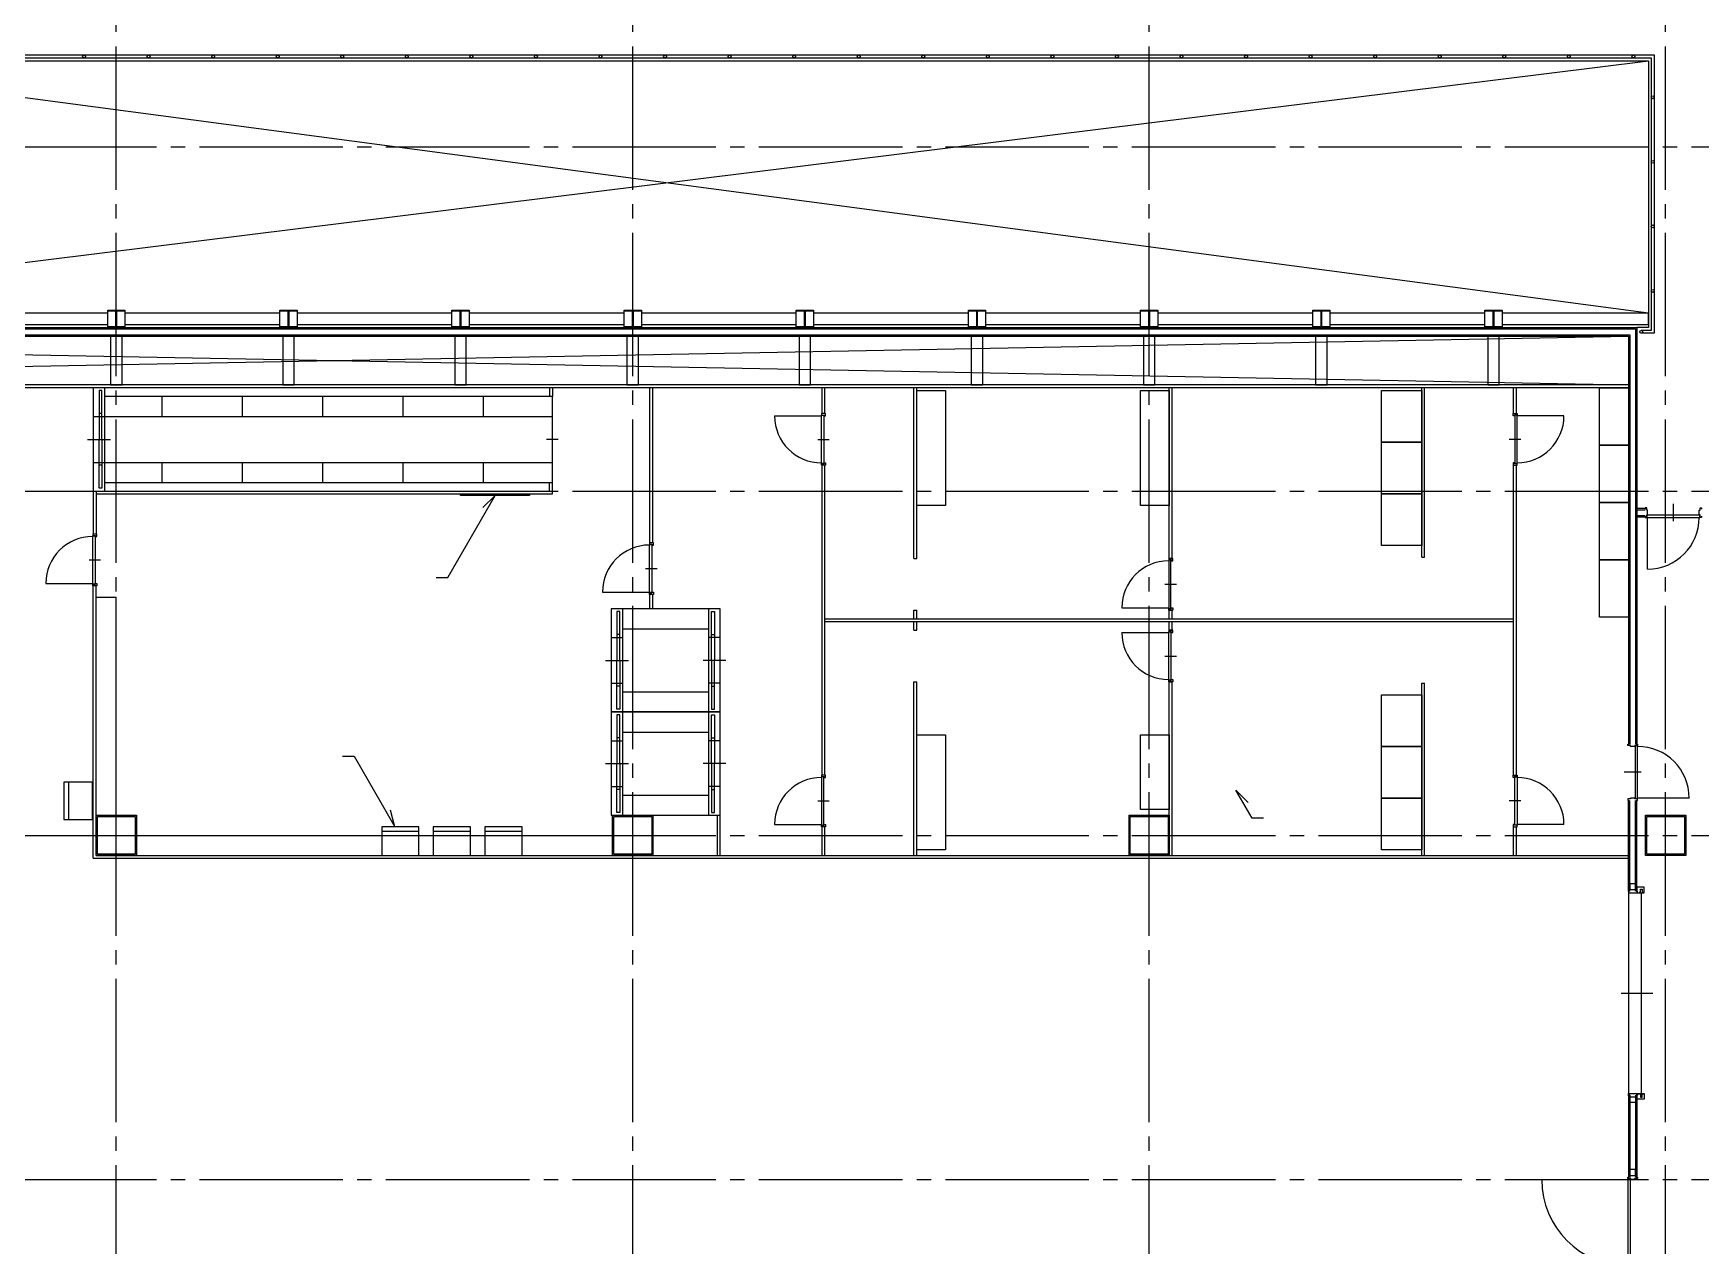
# Model space of a CAD drawing. Header units: millimetres. Extents: x -48783 to 40488, y 6477 to 32964.
# Drawn here: x 18755 to 21661, y 16235 to 18348 of the extents above; entities that cross this region are included whole.
import ezdxf

# ---------------------------------------------------------------- set-up
doc = ezdxf.new("R2010")
doc.units = ezdxf.units.MM
doc.header["$LTSCALE"] = 100
doc.linetypes.add('X-N-FAB-L20$0$COL-CEN-LIN', pattern=[3.25, 2.5, -0.25, 0.25, -0.25])
for name, color, linetype in [('0-XREF', 7, 'Continuous'), ('X-N-FAB-L20$0$08', 8, 'Continuous'), ('X-N-FAB-L20$0$200K新增範圍', 8, 'Continuous'), ('X-N-FAB-L20$0$BLOCK', 8, 'Continuous'), ('X-N-FAB-L20$0$CCL', 8, 'X-N-FAB-L20$0$COL-CEN-LIN'), ('X-N-FAB-L20$0$COL-S', 8, 'Continuous')]:
    doc.layers.add(name, color=color, linetype=linetype)

# ---------------------------------------------------------------- blocks, each defined once
blk = doc.blocks.new('X-N-FAB-L20$0$A$Cc7bb84f0')
at = {"layer": 'X-N-FAB-L20$0$COL-S'}
for points in [[(0, 70), (70, 70), (70, 0), (0, 0)], [(2, 68), (68, 68), (68, 2), (2, 2)]]:
    blk.add_lwpolyline(points, close=True, dxfattribs=at)
blk = doc.blocks.new('X-N-FAB-L20$0$A$C20c95bda')
at = {"layer": 'X-N-FAB-L20$0$CCL'}
for p, q in [((19920, 0), (19920, 9160)), ((20820, 0), (20820, 9160)), ((21720, 0), (21720, 9160)), ((22620, 0), (22620, 9160)), ((240, 7550), (28330, 7550)), ((240, 6950), (28330, 6950)), ((240, 6350), (28330, 6350)), ((240, 5750), (28330, 5750))]:
    blk.add_line(p, q, dxfattribs=at)
at = {"layer": 'X-N-FAB-L20$0$200K新增範圍'}
for p in [(19885, 6315), (20785, 6315), (21685, 6315), (22585, 6315)]:
    blk.add_blockref('X-N-FAB-L20$0$A$Cc7bb84f0', p, dxfattribs=at)
blk = doc.blocks.new('X-N-FAB-L20$0$A$C1d07c4d4')
for centre in [(19561.2, 7682.5), (19673.7, 7682.5), (19786.2, 7682.5), (19898.7, 7682.5), (20011.2, 7682.5), (20123.7, 7682.5), (20236.2, 7682.5), (20348.7, 7682.5), (20461.2, 7682.5), (20573.7, 7682.5), (20686.2, 7682.5), (20798.7, 7682.5), (20911.2, 7682.5), (21023.7, 7682.5), (21136.2, 7682.5), (21248.7, 7682.5), (21361.2, 7682.5), (21473.7, 7682.5), (21586.2, 7682.5), (21698.7, 7682.5), (21811.2, 7682.5), (21923.7, 7682.5), (22036.2, 7682.5), (22148.7, 7682.5), (22261.2, 7682.5), (22294.9, 7611.2), (22294.9, 7498.8), (22294.9, 7386.2), (22294.9, 7273.8), (22274.9, 7202.5)]:
    blk.add_circle(centre, 2.5)
at = {"layer": 'X-N-FAB-L20$0$08'}
for p, q in [((18747.4, 7235), (22287.4, 7675)), ((22287.4, 7235), (18972.4, 7675)), ((17764.9, 7207.5), (22264.9, 7207.5)), ((17767.4, 7210), (22267.4, 7210)), ((22264.9, 7207.5), (22264.9, 6484)), ((22267.4, 7210), (22267.4, 6484)), ((17752.4, 7195), (22252.4, 7195)), ((17754.9, 7197.5), (22254.9, 7197.5)), ((17757.4, 7195), (22252.4, 7110)), ((17757.4, 7110), (22252.4, 7195)), ((22252.4, 7195), (22252.4, 6484)), ((22254.9, 7197.5), (22254.9, 6484)), ((22252.4, 7105), (17752.4, 7105)), ((22252.4, 7110), (17757.4, 7110)), ((19597.4, 6925), (19597.4, 7105)), ((19697.4, 7055), (19697.4, 7090)), ((19837.4, 7055), (19837.4, 7090)), ((19977.4, 7055), (19977.4, 7090)), ((20117.4, 7055), (20117.4, 7090)), ((20257.4, 7055), (20257.4, 7090)), ((20372.4, 7105), (20372.4, 7090)), ((20377.4, 7105), (20377.4, 7090)), ((20547.4, 6835), (20547.4, 7105)), ((20552.4, 6835), (20552.4, 7105)), ((20847.4, 7060), (20847.4, 7105)), ((20852.4, 7060), (20852.4, 7105)), ((21007.4, 6807.5), (21007.4, 7105)), ((21012.4, 6807.5), (21012.4, 7105)), ((21452.4, 6807.5), (21452.4, 7105)), ((21457.4, 6807.5), (21457.4, 7105)), ((21892.4, 6810), (21892.4, 7105)), ((21897.4, 6810), (21897.4, 7105)), ((22052.4, 7060), (22052.4, 7105)), ((22057.4, 7060), (22057.4, 7105)), ((19577.4, 7055), (19597.4, 7055)), ((19597.4, 7055), (20377.4, 7055)), ((20764.6, 7055.9), (20846.4, 7055.9)), ((22140.2, 7055.9), (22058.4, 7055.9)), ((19567.4, 7015), (19607.4, 7015)), ((20387.4, 7015), (20367.4, 7015)), ((20839.9, 7015), (20859.9, 7015)), ((22064.9, 7015), (22044.9, 7015)), ((19577.4, 6975), (19597.4, 6975)), ((19597.4, 6975), (20377.4, 6975)), ((19697.4, 6940), (19697.4, 6975)), ((19837.4, 6940), (19837.4, 6975)), ((19977.4, 6940), (19977.4, 6975)), ((20117.4, 6940), (20117.4, 6975)), ((20257.4, 6940), (20257.4, 6975)), ((20847.4, 6430), (20847.4, 6970)), ((20852.4, 6430), (20852.4, 6970)), ((22052.4, 6430), (22052.4, 6970)), ((22057.4, 6430), (22057.4, 6970)), ((19577.4, 6925), (19577.4, 6850)), ((19582.4, 6925), (20372.4, 6925)), ((19582.4, 6925), (19582.4, 6850)), ((19582.4, 6920), (20377.4, 6920)), ((20372.4, 6925), (20372.4, 6940)), ((20377.4, 6920), (20377.4, 6940)), ((22267.4, 6895), (22281.9, 6895)), ((22267.4, 6892.5), (22281.9, 6892.5)), ((22330.9, 6872.5), (22330.9, 6902.5)), ((22267.4, 6882.5), (22281.9, 6882.5)), ((22267.4, 6880), (22281.9, 6880)), ((22285.9, 6789), (22285.9, 6879)), ((19569.9, 6805), (19589.9, 6805)), ((21007.4, 6807.5), (21012.4, 6807.5)), ((21452.4, 6807.5), (21457.4, 6807.5)), ((21892.4, 6810), (21897.4, 6810)), ((20539.9, 6790), (20559.9, 6790)), ((19494.6, 6764.1), (19576.4, 6764.1)), ((19577.4, 6285), (19577.4, 6760)), ((19582.4, 6290), (19582.4, 6760)), ((20464.6, 6749.1), (20546.4, 6749.1)), ((20547.4, 6720), (20547.4, 6745)), ((20552.4, 6720), (20552.4, 6745)), ((21444.9, 6762.5), (21464.9, 6762.5)), ((19582.4, 6740), (19617.4, 6740)), ((19617.4, 6360), (19617.4, 6740)), ((20499.9, 6540), (20499.9, 6720)), ((20649.9, 6540), (20649.9, 6720)), ((21007.4, 6717.5), (21012.4, 6717.5)), ((21007.4, 6702.5), (21007.4, 6717.5)), ((21012.4, 6702.5), (21012.4, 6717.5)), ((21369.6, 6721.6), (21451.4, 6721.6)), ((21452.4, 6702.5), (21452.4, 6717.5)), ((21452.4, 6717.5), (21457.4, 6717.5)), ((21457.4, 6702.5), (21457.4, 6717.5)), ((20499.9, 6685), (20649.9, 6685)), ((20852.4, 6702.5), (22052.4, 6702.5)), ((20852.4, 6697.5), (22052.4, 6697.5)), ((21007.4, 6682.5), (21007.4, 6697.5)), ((21012.4, 6682.5), (21012.4, 6697.5)), ((21452.4, 6682.5), (21452.4, 6697.5)), ((21457.4, 6682.5), (21457.4, 6697.5)), ((20479.9, 6670), (20499.9, 6670)), ((20669.9, 6670), (20649.9, 6670)), ((21007.4, 6682.5), (21012.4, 6682.5)), ((21369.6, 6678.4), (21451.4, 6678.4)), ((21452.4, 6682.5), (21457.4, 6682.5)), ((20469.9, 6630), (20509.9, 6630)), ((20679.9, 6630), (20639.9, 6630)), ((21444.9, 6637.5), (21464.9, 6637.5)), ((20479.9, 6590), (20499.9, 6590)), ((20499.9, 6575), (20649.9, 6575)), ((20669.9, 6590), (20649.9, 6590)), ((21007.4, 6592.5), (21012.4, 6592.5)), ((21007.4, 6290), (21007.4, 6592.5)), ((21012.4, 6290), (21012.4, 6592.5)), ((21452.4, 6592.5), (21457.4, 6592.5)), ((21452.4, 6290), (21452.4, 6592.5)), ((21457.4, 6290), (21457.4, 6592.5)), ((21892.4, 6590), (21897.4, 6590)), ((21892.4, 6290), (21892.4, 6590)), ((21897.4, 6290), (21897.4, 6590)), ((20499.9, 6360), (20499.9, 6540)), ((20649.9, 6360), (20649.9, 6540)), ((20479.9, 6490), (20499.9, 6490)), ((20499.9, 6505), (20649.9, 6505)), ((20669.9, 6490), (20649.9, 6490)), ((20469.9, 6450), (20509.9, 6450)), ((20679.9, 6450), (20639.9, 6450)), ((22274.9, 6435), (22244.9, 6435)), ((19534, 6417.9), (19534, 6352.9)), ((20479.9, 6410), (20499.9, 6410)), ((20499.9, 6395), (20649.9, 6395)), ((20669.9, 6410), (20649.9, 6410)), ((20839.9, 6385), (20859.9, 6385)), ((22064.9, 6385), (22044.9, 6385)), ((22252.4, 6227.5), (22252.4, 6386)), ((22254.9, 6227.5), (22254.9, 6386)), ((22264.9, 6227.5), (22264.9, 6386)), ((22267.4, 6227.5), (22267.4, 6386)), ((22358.4, 6390), (22268.4, 6390)), ((20664.9, 6290), (20664.9, 6360)), ((20669.9, 6290), (20669.9, 6360)), ((20764.6, 6344.1), (20846.4, 6344.1)), ((20847.4, 6290), (20847.4, 6340)), ((20852.4, 6290), (20852.4, 6340)), ((22052.4, 6290), (22052.4, 6340)), ((22057.4, 6290), (22057.4, 6340)), ((22140.2, 6344.1), (22058.4, 6344.1)), ((19652.4, 6325), (20482.4, 6325)), ((20144.9, 6332), (20079.9, 6332)), ((20234.9, 6332), (20169.9, 6332)), ((20324.9, 6332), (20259.9, 6332)), ((19577.4, 6285), (22252.4, 6285)), ((19582.4, 6290), (22252.4, 6290)), ((22252.4, 6225), (22252.4, 5875)), ((22274.9, 6225), (22274.9, 5875)), ((22239.9, 6050), (22294.9, 6050)), ((22252.4, 5872.5), (22252.4, 5729.5)), ((22254.9, 5872.5), (22254.9, 5729.5)), ((22264.9, 5872.5), (22264.9, 5729.5)), ((22267.4, 5872.5), (22267.4, 5729.5)), ((22101.4, 5725), (22251.4, 5725))]:
    blk.add_line(p, q, dxfattribs=at)
for points in [[(18737.4, 7627.5), (18737.4, 7685), (22297.4, 7685), (22297.4, 7200), (22274.9, 7200)], [(18742.4, 7627.5), (18742.4, 7680), (22292.4, 7680), (22292.4, 7205), (22274.9, 7205)], [(18747.4, 7210), (18747.4, 7675), (22287.4, 7675), (22287.4, 7210), (22267.4, 7210)], [(21402.4, 7100), (21452.4, 7100), (21452.4, 6900), (21402.4, 6900), (21402.4, 7100)], [(20174.9, 6774.5), (20194.9, 6774.5), (20277.4, 6917.5), (20256.2, 6896.3)], [(22281.9, 6881.5), (22281.9, 6879), (22284.4, 6879), (22284.4, 6883.5), (22285.9, 6883.5), (22285.9, 6891.5), (22284.4, 6891.5), (22284.4, 6896), (22281.9, 6896), (22281.9, 6893.5)], [(22379.9, 6881.5), (22379.9, 6879), (22377.4, 6879), (22377.4, 6883.5), (22375.9, 6883.5), (22375.9, 6891.5), (22377.4, 6891.5), (22377.4, 6896), (22379.9, 6896), (22379.9, 6893.5)], [(22265.9, 6484), (22268.4, 6484), (22268.4, 6481.5), (22263.9, 6481.5), (22263.9, 6480), (22255.9, 6480), (22255.9, 6481.5), (22251.4, 6481.5), (22251.4, 6484), (22253.9, 6484)], [(20011.9, 6463.2), (20031.9, 6463.2), (20103.1, 6340), (20095.3, 6369)], [(21616.7, 6354.8), (21596.7, 6354.8), (21568.4, 6403.7), (21589.6, 6382.5)], [(22265.9, 6386), (22268.4, 6386), (22268.4, 6388.5), (22263.9, 6388.5), (22263.9, 6390), (22255.9, 6390), (22255.9, 6388.5), (22251.4, 6388.5), (22251.4, 6386), (22253.9, 6386)], [(22254.9, 6227.5), (22252.4, 6227.5), (22252.4, 6225), (22268.4, 6225), (22268.4, 6227.5), (22265.9, 6227.5)], [(22271.7, 6226.5), (22271.7, 6225), (22273.4, 6225), (22273.4, 6231), (22276.4, 6231), (22276.4, 6225), (22278.2, 6225), (22278.2, 6226.5)], [(22254.9, 5872.5), (22252.4, 5872.5), (22252.4, 5875), (22268.4, 5875), (22268.4, 5872.5), (22265.9, 5872.5)], [(22271.7, 5873.5), (22271.7, 5875), (22273.4, 5875), (22273.4, 5869), (22276.4, 5869), (22276.4, 5875), (22278.2, 5875), (22278.2, 5873.5)], [(22265.9, 5729.5), (22268.4, 5729.5), (22268.4, 5727), (22262.9, 5727), (22262.9, 5725), (22256.9, 5725), (22256.9, 5727), (22251.4, 5727), (22251.4, 5729.5), (22253.9, 5729.5)]]:
    blk.add_lwpolyline(points, dxfattribs=at)
for points in [[(19332.4, 7215), (19602.4, 7215), (19602.4, 7235), (19332.4, 7235)], [(19602.4, 7240), (19632.4, 7240), (19632.4, 7238.5), (19617.9, 7238.5), (19617.9, 7211.5), (19632.4, 7211.5), (19632.4, 7210), (19602.4, 7210), (19602.4, 7211.5), (19616.9, 7211.5), (19616.9, 7238.5), (19602.4, 7238.5)], [(19602.4, 7240), (19632.4, 7240), (19632.4, 7210), (19602.4, 7210)], [(19632.4, 7215), (19902.4, 7215), (19902.4, 7235), (19632.4, 7235)], [(19902.4, 7240), (19932.4, 7240), (19932.4, 7210), (19902.4, 7210)], [(19902.4, 7240), (19932.4, 7240), (19932.4, 7238.5), (19917.9, 7238.5), (19917.9, 7211.5), (19932.4, 7211.5), (19932.4, 7210), (19902.4, 7210), (19902.4, 7211.5), (19916.9, 7211.5), (19916.9, 7238.5), (19902.4, 7238.5)], [(19932.4, 7215), (20202.4, 7215), (20202.4, 7235), (19932.4, 7235)], [(20202.4, 7240), (20232.4, 7240), (20232.4, 7238.5), (20217.9, 7238.5), (20217.9, 7211.5), (20232.4, 7211.5), (20232.4, 7210), (20202.4, 7210), (20202.4, 7211.5), (20216.9, 7211.5), (20216.9, 7238.5), (20202.4, 7238.5)], [(20202.4, 7240), (20232.4, 7240), (20232.4, 7210), (20202.4, 7210)], [(20232.4, 7215), (20502.4, 7215), (20502.4, 7235), (20232.4, 7235)], [(20502.4, 7240), (20532.4, 7240), (20532.4, 7210), (20502.4, 7210)], [(20502.4, 7240), (20532.4, 7240), (20532.4, 7238.5), (20517.9, 7238.5), (20517.9, 7211.5), (20532.4, 7211.5), (20532.4, 7210), (20502.4, 7210), (20502.4, 7211.5), (20516.9, 7211.5), (20516.9, 7238.5), (20502.4, 7238.5)], [(20532.4, 7215), (20802.4, 7215), (20802.4, 7235), (20532.4, 7235)], [(20802.4, 7240), (20832.4, 7240), (20832.4, 7238.5), (20817.9, 7238.5), (20817.9, 7211.5), (20832.4, 7211.5), (20832.4, 7210), (20802.4, 7210), (20802.4, 7211.5), (20816.9, 7211.5), (20816.9, 7238.5), (20802.4, 7238.5)], [(20802.4, 7240), (20832.4, 7240), (20832.4, 7210), (20802.4, 7210)], [(20832.4, 7215), (21102.4, 7215), (21102.4, 7235), (20832.4, 7235)], [(21102.4, 7240), (21132.4, 7240), (21132.4, 7210), (21102.4, 7210)], [(21102.4, 7240), (21132.4, 7240), (21132.4, 7238.5), (21117.9, 7238.5), (21117.9, 7211.5), (21132.4, 7211.5), (21132.4, 7210), (21102.4, 7210), (21102.4, 7211.5), (21116.9, 7211.5), (21116.9, 7238.5), (21102.4, 7238.5)], [(21132.4, 7215), (21402.4, 7215), (21402.4, 7235), (21132.4, 7235)], [(21402.4, 7240), (21432.4, 7240), (21432.4, 7238.5), (21417.9, 7238.5), (21417.9, 7211.5), (21432.4, 7211.5), (21432.4, 7210), (21402.4, 7210), (21402.4, 7211.5), (21416.9, 7211.5), (21416.9, 7238.5), (21402.4, 7238.5)], [(21402.4, 7240), (21432.4, 7240), (21432.4, 7210), (21402.4, 7210)], [(21432.4, 7215), (21702.4, 7215), (21702.4, 7235), (21432.4, 7235)], [(21702.4, 7240), (21732.4, 7240), (21732.4, 7210), (21702.4, 7210)], [(21702.4, 7240), (21732.4, 7240), (21732.4, 7238.5), (21717.9, 7238.5), (21717.9, 7211.5), (21732.4, 7211.5), (21732.4, 7210), (21702.4, 7210), (21702.4, 7211.5), (21716.9, 7211.5), (21716.9, 7238.5), (21702.4, 7238.5)], [(21732.4, 7215), (22002.4, 7215), (22002.4, 7235), (21732.4, 7235)], [(22002.4, 7240), (22032.4, 7240), (22032.4, 7238.5), (22017.9, 7238.5), (22017.9, 7211.5), (22032.4, 7211.5), (22032.4, 7210), (22002.4, 7210), (22002.4, 7211.5), (22016.9, 7211.5), (22016.9, 7238.5), (22002.4, 7238.5)], [(22002.4, 7240), (22032.4, 7240), (22032.4, 7210), (22002.4, 7210)], [(22032.4, 7215), (22287.4, 7215), (22287.4, 7235), (22032.4, 7235)], [(19607.4, 7110), (19627.4, 7110), (19627.4, 7195), (19607.4, 7195)], [(19907.4, 7110), (19927.4, 7110), (19927.4, 7195), (19907.4, 7195)], [(20207.4, 7110), (20227.4, 7110), (20227.4, 7195), (20207.4, 7195)], [(20507.4, 7110), (20527.4, 7110), (20527.4, 7195), (20507.4, 7195)], [(20807.4, 7110), (20827.4, 7110), (20827.4, 7195), (20807.4, 7195)], [(21107.4, 7110), (21127.4, 7110), (21127.4, 7195), (21107.4, 7195)], [(21407.4, 7110), (21427.4, 7110), (21427.4, 7195), (21407.4, 7195)], [(21707.4, 7110), (21727.4, 7110), (21727.4, 7195), (21707.4, 7195)], [(22007.4, 7110), (22027.4, 7110), (22027.4, 7195), (22007.4, 7195)], [(19577.4, 7105), (19577.4, 6925), (19597.4, 6925), (19597.4, 6940), (20377.4, 6940), (20377.4, 7090), (19597.4, 7090), (19597.4, 7105)], [(19587.4, 7055), (19592.4, 7055), (19592.4, 7100), (19587.4, 7100)], [(21012.4, 7100), (21062.4, 7100), (21062.4, 6900), (21012.4, 6900), (21012.4, 7100)], [(21822.4, 7100), (21892.4, 7100), (21892.4, 7010), (21822.4, 7010), (21822.4, 7100)], [(22202.4, 7105), (22252.4, 7105), (22252.4, 7005), (22202.4, 7005), (22202.4, 7105)], [(19587.4, 7015), (19592.4, 7015), (19592.4, 7060), (19587.4, 7060)], [(20850.9, 7055.9), (20853.4, 7055.9), (20853.4, 7060), (20846.4, 7060), (20846.4, 7057.5), (20850.9, 7057.5)], [(20846.4, 6973), (20846.4, 7057), (20850.4, 7057), (20850.4, 6973)], [(22053.9, 7055.9), (22051.4, 7055.9), (22051.4, 7060), (22058.4, 7060), (22058.4, 7057.5), (22053.9, 7057.5)], [(22058.4, 6973), (22058.4, 7057), (22054.4, 7057), (22054.4, 6973)], [(19587.4, 7015), (19592.4, 7015), (19592.4, 6970), (19587.4, 6970)], [(21822.4, 7010), (21892.4, 7010), (21892.4, 6920), (21822.4, 6920), (21822.4, 7010)], [(22202.4, 7005), (22252.4, 7005), (22252.4, 6905), (22202.4, 6905), (22202.4, 7005)], [(19587.4, 6975), (19592.4, 6975), (19592.4, 6930), (19587.4, 6930)], [(20850.9, 6974.1), (20853.4, 6974.1), (20853.4, 6970), (20846.4, 6970), (20846.4, 6972.5), (20850.9, 6972.5)], [(22053.9, 6974.1), (22051.4, 6974.1), (22051.4, 6970), (22058.4, 6970), (22058.4, 6972.5), (22053.9, 6972.5)], [(20217.4, 6920), (20337.4, 6920), (20337.4, 6917.5), (20217.4, 6917.5)], [(21822.4, 6920), (21892.4, 6920), (21892.4, 6830), (21822.4, 6830), (21822.4, 6920)], [(22202.4, 6905), (22252.4, 6905), (22252.4, 6805), (22202.4, 6805), (22202.4, 6905)], [(22284.9, 6879), (22376.9, 6879), (22376.9, 6883), (22284.9, 6883)], [(19580.9, 6845.9), (19583.4, 6845.9), (19583.4, 6850), (19576.4, 6850), (19576.4, 6847.5), (19580.9, 6847.5)], [(19576.4, 6763), (19576.4, 6847), (19580.4, 6847), (19580.4, 6763)], [(20550.9, 6830.9), (20553.4, 6830.9), (20553.4, 6835), (20546.4, 6835), (20546.4, 6832.5), (20550.9, 6832.5)], [(20546.4, 6748), (20546.4, 6832), (20550.4, 6832), (20550.4, 6748)], [(21455.9, 6803.4), (21458.4, 6803.4), (21458.4, 6807.5), (21451.4, 6807.5), (21451.4, 6805), (21455.9, 6805)], [(21451.4, 6804.5), (21451.4, 6720.5), (21455.4, 6720.5), (21455.4, 6804.5)], [(22202.4, 6805), (22252.4, 6805), (22252.4, 6705), (22202.4, 6705), (22202.4, 6805)], [(19580.9, 6764.1), (19583.4, 6764.1), (19583.4, 6760), (19576.4, 6760), (19576.4, 6762.5), (19580.9, 6762.5)], [(20550.9, 6749.1), (20553.4, 6749.1), (20553.4, 6745), (20546.4, 6745), (20546.4, 6747.5), (20550.9, 6747.5)], [(20479.9, 6720), (20479.9, 6540), (20669.9, 6540), (20669.9, 6720)], [(20489.9, 6670), (20494.9, 6670), (20494.9, 6715), (20489.9, 6715)], [(20659.9, 6670), (20654.9, 6670), (20654.9, 6715), (20659.9, 6715)], [(21455.9, 6721.6), (21458.4, 6721.6), (21458.4, 6717.5), (21451.4, 6717.5), (21451.4, 6720), (21455.9, 6720)], [(20489.9, 6630), (20494.9, 6630), (20494.9, 6675), (20489.9, 6675)], [(20659.9, 6630), (20654.9, 6630), (20654.9, 6675), (20659.9, 6675)], [(21455.9, 6678.4), (21458.4, 6678.4), (21458.4, 6682.5), (21451.4, 6682.5), (21451.4, 6680), (21455.9, 6680)], [(21451.4, 6595.5), (21451.4, 6679.5), (21455.4, 6679.5), (21455.4, 6595.5)], [(20489.9, 6630), (20494.9, 6630), (20494.9, 6585), (20489.9, 6585)], [(20659.9, 6630), (20654.9, 6630), (20654.9, 6585), (20659.9, 6585)], [(21455.9, 6596.6), (21458.4, 6596.6), (21458.4, 6592.5), (21451.4, 6592.5), (21451.4, 6595), (21455.9, 6595)], [(20489.9, 6590), (20494.9, 6590), (20494.9, 6545), (20489.9, 6545)], [(20659.9, 6590), (20654.9, 6590), (20654.9, 6545), (20659.9, 6545)], [(21822.4, 6570), (21892.4, 6570), (21892.4, 6480), (21822.4, 6480), (21822.4, 6570)], [(20479.9, 6540), (20479.9, 6360), (20669.9, 6360), (20669.9, 6540)], [(20489.9, 6490), (20494.9, 6490), (20494.9, 6535), (20489.9, 6535)], [(20659.9, 6490), (20654.9, 6490), (20654.9, 6535), (20659.9, 6535)], [(20489.9, 6450), (20494.9, 6450), (20494.9, 6495), (20489.9, 6495)], [(20659.9, 6450), (20654.9, 6450), (20654.9, 6495), (20659.9, 6495)], [(21012.4, 6500), (21062.4, 6500), (21062.4, 6300), (21012.4, 6300), (21012.4, 6500)], [(21402.4, 6500), (21452.4, 6500), (21452.4, 6370), (21402.4, 6370), (21402.4, 6500)], [(21822.4, 6480), (21892.4, 6480), (21892.4, 6390), (21822.4, 6390), (21822.4, 6480)], [(22268.4, 6389), (22268.4, 6481), (22264.4, 6481), (22264.4, 6389)], [(20489.9, 6450), (20494.9, 6450), (20494.9, 6405), (20489.9, 6405)], [(20659.9, 6450), (20654.9, 6450), (20654.9, 6405), (20659.9, 6405)], [(20850.9, 6425.9), (20853.4, 6425.9), (20853.4, 6430), (20846.4, 6430), (20846.4, 6427.5), (20850.9, 6427.5)], [(20846.4, 6427), (20846.4, 6343), (20850.4, 6343), (20850.4, 6427)], [(22053.9, 6425.9), (22051.4, 6425.9), (22051.4, 6430), (22058.4, 6430), (22058.4, 6427.5), (22053.9, 6427.5)], [(22058.4, 6427), (22058.4, 6343), (22054.4, 6343), (22054.4, 6427)], [(19526, 6417.9), (19526, 6352.9), (19576, 6352.9), (19576, 6417.9)], [(20489.9, 6410), (20494.9, 6410), (20494.9, 6365), (20489.9, 6365)], [(20659.9, 6410), (20654.9, 6410), (20654.9, 6365), (20659.9, 6365)], [(21822.4, 6390), (21892.4, 6390), (21892.4, 6300), (21822.4, 6300), (21822.4, 6390)], [(19582.4, 6290), (19582.4, 6360), (19652.4, 6360), (19652.4, 6290)], [(19582.4, 6290), (19582.4, 6360), (19652.4, 6360), (19652.4, 6290)], [(19584.4, 6292), (19584.4, 6358), (19650.4, 6358), (19650.4, 6292)], [(19584.4, 6292), (19584.4, 6358), (19650.4, 6358), (19650.4, 6292)], [(20144.9, 6340), (20079.9, 6340), (20079.9, 6290), (20144.9, 6290)], [(20234.9, 6340), (20169.9, 6340), (20169.9, 6290), (20234.9, 6290)], [(20324.9, 6340), (20259.9, 6340), (20259.9, 6290), (20324.9, 6290)], [(20482.4, 6290), (20482.4, 6360), (20552.4, 6360), (20552.4, 6290)], [(20482.4, 6290), (20482.4, 6360), (20552.4, 6360), (20552.4, 6290)], [(20484.4, 6292), (20484.4, 6358), (20550.4, 6358), (20550.4, 6292)], [(20484.4, 6292), (20484.4, 6358), (20550.4, 6358), (20550.4, 6292)], [(20850.9, 6344.1), (20853.4, 6344.1), (20853.4, 6340), (20846.4, 6340), (20846.4, 6342.5), (20850.9, 6342.5)], [(21382.4, 6290), (21382.4, 6360), (21452.4, 6360), (21452.4, 6290)], [(21382.4, 6290), (21382.4, 6360), (21452.4, 6360), (21452.4, 6290)], [(21384.4, 6292), (21384.4, 6358), (21450.4, 6358), (21450.4, 6292)], [(21384.4, 6292), (21384.4, 6358), (21450.4, 6358), (21450.4, 6292)], [(22053.9, 6344.1), (22051.4, 6344.1), (22051.4, 6340), (22058.4, 6340), (22058.4, 6342.5), (22053.9, 6342.5)], [(22282.4, 6290), (22282.4, 6360), (22352.4, 6360), (22352.4, 6290)], [(22284.4, 6292), (22284.4, 6358), (22350.4, 6358), (22350.4, 6292)], [(22252.4, 6227.5), (22253.7, 6227.5), (22253.7, 6229), (22252.4, 6229)], [(22254.9, 6240.5), (22254.9, 6230.5), (22264.9, 6230.5), (22264.9, 6240.5)], [(22267.4, 6225), (22279.9, 6225), (22279.9, 6235), (22267.4, 6235)], [(22252.4, 5872.5), (22253.7, 5872.5), (22253.7, 5871), (22252.4, 5871)], [(22254.9, 5859.5), (22254.9, 5869.5), (22264.9, 5869.5), (22264.9, 5859.5)], [(22267.4, 5875), (22279.9, 5875), (22279.9, 5865), (22267.4, 5865)], [(22251.4, 5726.5), (22251.4, 5575), (22256.4, 5575), (22256.4, 5726.5)], [(22254.9, 5742.5), (22254.9, 5732.5), (22264.9, 5732.5), (22264.9, 5742.5)]]:
    blk.add_lwpolyline(points, close=True, dxfattribs=at)
for centre, radius, start, end in [((20846.4, 7055.9), 81.8, 180, 270), ((22058.4, 7055.9), 81.8, 270, 0), ((22285.9, 6879), 90, 270, 0), ((19576.4, 6764.1), 81.8, 90, 180), ((20546.4, 6749.1), 81.8, 90, 180), ((21451.4, 6721.6), 81.8, 90, 180), ((21451.4, 6678.4), 81.8, 180, 270), ((22268.4, 6390), 90, 0, 90), ((20846.4, 6344.1), 81.8, 90, 180), ((22058.4, 6344.1), 81.8, 0, 90), ((22251.4, 5725), 150, 180, 270)]:
    blk.add_arc(centre, radius, start, end, dxfattribs=at)
blk = doc.blocks.new('X-N-FAB-L20')
blk.add_blockref('X-N-FAB-L20$0$A$C1d07c4d4', (-717.4, 10625))
at = {"layer": 'X-N-FAB-L20$0$BLOCK'}
blk.add_blockref('X-N-FAB-L20$0$A$C20c95bda', (-1020, 10600), dxfattribs=at)

msp = doc.modelspace()

# ---------------------------------------------------------------- block references
at = {"layer": '0-XREF'}
msp.add_blockref('X-N-FAB-L20', (0, 0), dxfattribs=at)

doc.saveas('drawing.dxf')
